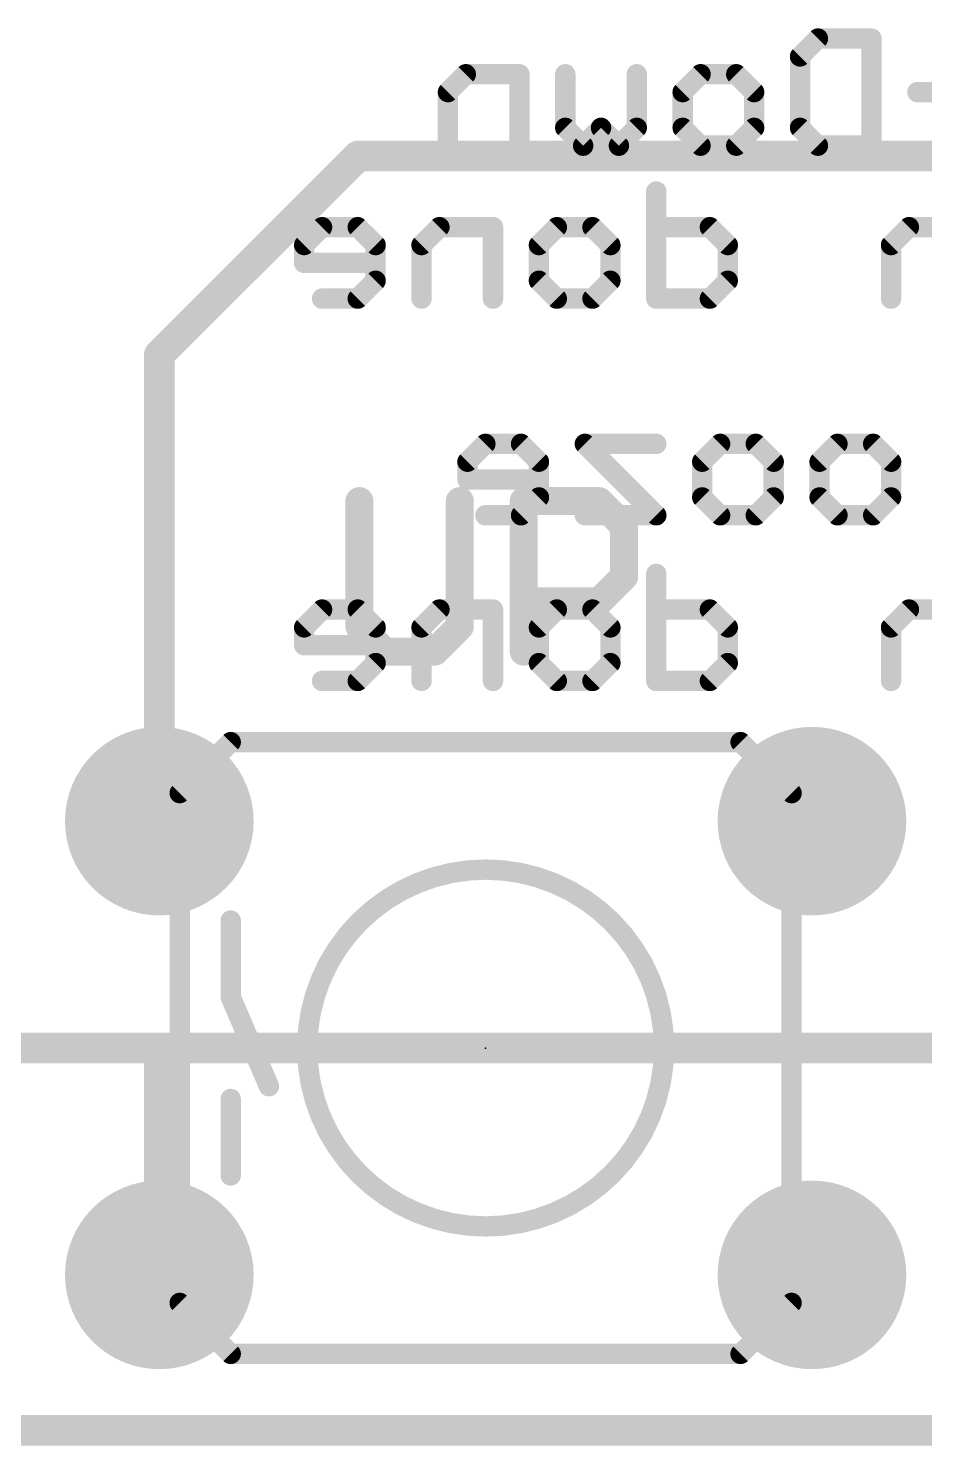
# Model space of a CAD drawing. Extents: x -33 to 32.5, y -8.9 to 49.7.
# Drawn here: x -15.99 to -7.06, y -0.15 to 13.97 of the extents above; entities that cross this region are included whole.
import ezdxf

# ---------------------------------------------------------------- set-up
doc = ezdxf.new("R2010")
doc.units = 0
for name, color, linetype in [('1', 12, 'CONTINUOUS'), ('16', 132, 'CONTINUOUS'), ('17', 110, 'CONTINUOUS'), ('20', 53, 'CONTINUOUS'), ('21', 41, 'CONTINUOUS'), ('22', 40, 'CONTINUOUS'), ('23', 53, 'CONTINUOUS'), ('51', 53, 'CONTINUOUS')]:
    doc.layers.add(name, color=color, linetype=linetype)

# ---------------------------------------------------------------- blocks, each defined once
blk = doc.blocks.new('ROUNDP')
at = {"const_width": 0.5}
blk.add_lwpolyline([(0, -0.25, 1), (0, 0.25, 1), (0, -0.25)], format="xyb", dxfattribs=at)

msp = doc.modelspace()

# ---------------------------------------------------------------- linework, layer by layer
at = {"layer": '1', "const_width": 0.3048}
for points in [[(-12.7, 12.7), (-14.6812, 10.7188)], [(-12.7, 12.7), (6.35, 12.7)], [(-14.6812, 10.7188), (-14.6812, 6.0706)], [(-16.51, 3.81), (16.51, 3.81)]]:
    msp.add_lwpolyline(points, dxfattribs=at)
at = {"layer": '1', "const_width": 0.1524}
for points in [[(-12.7, 12.7762, 1), (-12.7, 12.6238)], [(-12.6461, 12.6461, 1), (-12.7539, 12.7539)], [(-14.605, 10.7188, 1), (-14.7574, 10.7188)], [(-14.7351, 10.7727, 1), (-14.6273, 10.6649)], [(-14.7574, 6.0706, 1), (-14.605, 6.0706)]]:
    msp.add_lwpolyline(points, format="xyb", dxfattribs=at)
at = {"layer": '16', "const_width": 0.3048}
for points in [[(-14.605, 3.81), (-21.4122, 3.81)], [(-14.605, 3.81), (-14.6812, 3.7338)], [(-5.842, 3.81), (-14.605, 3.81)], [(-14.6812, 3.7338), (-14.6812, 1.5494)]]:
    msp.add_lwpolyline(points, dxfattribs=at)
at = {"layer": '16', "const_width": 0.1524}
for points in [[(-14.605, 3.8862, 1), (-14.605, 3.7338)], [(-14.5511, 3.7561, 1), (-14.6589, 3.8639)], [(-14.605, 3.7338, 1), (-14.605, 3.8862)], [(-14.605, 3.7338, 1), (-14.7574, 3.7338)], [(-14.7351, 3.7877, 1), (-14.6273, 3.6799)], [(-14.7574, 1.5494, 1), (-14.605, 1.5494)]]:
    msp.add_lwpolyline(points, format="xyb", dxfattribs=at)
at = {"layer": '20', "const_width": 0.3048}
msp.add_lwpolyline([(-31.75, 0), (31.75, 0)], dxfattribs=at)
at = {"layer": '21'}
for points, const_width in [([(-12.6174, 9.2596, 1), (-12.7572, 9.2596)], 0.1397), ([(-11.6175, 9.2596, 1), (-11.7572, 9.2596)], 0.1397), ([(-10.9803, 9.2596, 1), (-11.12, 9.2596)], 0.1397), ([(-11.0501, 9.3294, 1), (-11.0501, 9.1897)], 0.1397), ([(-10.2508, 9.309, 1), (-10.3496, 9.2102)], 0.1397), ([(-10.3002, 9.1897, 1), (-10.3002, 9.3294)], 0.1397), ([(-9.9804, 9.0096, 1), (-10.1201, 9.0096)], 0.1397), ([(-10.0996, 8.9602, 1), (-10.0008, 9.059)], 0.1397), ([(-10.0008, 8.4602, 1), (-10.0996, 8.559)], 0.1397), ([(-10.1201, 8.5096, 1), (-9.9804, 8.5096)], 0.1397), ([(-11.0501, 8.3295, 1), (-11.0501, 8.1898)], 0.1397), ([(-10.3496, 8.3091, 1), (-10.2508, 8.2103)], 0.1397), ([(-10.3002, 8.1898, 1), (-10.3002, 8.3295)], 0.1397), ([(-12.7572, 8.0097, 1), (-12.6174, 8.0097)], 0.1397), ([(-12.6379, 8.0591, 1), (-12.7367, 7.9603)], 0.1397), ([(-11.7572, 8.0097, 1), (-11.6175, 8.0097)], 0.1397), ([(-11.638, 7.9603, 1), (-11.7368, 8.0591)], 0.1397), ([(-12.4373, 7.8296, 1), (-12.4373, 7.6899)], 0.1397), ([(-12.4867, 7.7103, 1), (-12.3879, 7.8091)], 0.1397), ([(-11.9868, 7.8091, 1), (-11.888, 7.7103)], 0.1397), ([(-11.9374, 7.6899, 1), (-11.9374, 7.8296)], 0.1397), ([(-11.12, 7.7597, 1), (-10.9803, 7.7597)], 0.1397), ([(-13.589, 6.9088, 1), (-13.589, 6.8072)], 0.1016), ([(-9.271, 6.8072, 1), (-9.271, 6.9088)], 0.1016), ([(-11.43, 2.032, 1), (-11.43, 5.588, 1), (-11.43, 2.032)], 0.2032), ([(-14.4272, 4.838, 1), (-14.5288, 4.838)], 0.1016), ([(-8.3312, 4.808, 1), (-8.4328, 4.808)], 0.1016), ([(-14.5288, 2.794, 1), (-14.4272, 2.794)], 0.1016), ([(-8.4328, 2.794, 1), (-8.3312, 2.794)], 0.1016), ([(-13.589, 0.8128, 1), (-13.589, 0.7112)], 0.1016), ([(-9.271, 0.7112, 1), (-9.271, 0.8128)], 0.1016)]:
    msp.add_lwpolyline(points, format="xyb", dxfattribs=dict(at, const_width=const_width))
for points, const_width in [([(-12.6873, 9.2596), (-12.6873, 8.0097)], 0.2794), ([(-11.6874, 8.0097), (-11.6874, 9.2596)], 0.2794), ([(-11.0501, 7.7597), (-11.0501, 9.2596)], 0.2794), ([(-11.0501, 9.2596), (-10.3002, 9.2596)], 0.2794), ([(-10.3002, 9.2596), (-10.0502, 9.0096)], 0.2794), ([(-10.0502, 9.0096), (-10.0502, 8.5096)], 0.2794), ([(-10.0502, 8.5096), (-10.3002, 8.2597)], 0.2794), ([(-10.3002, 8.2597), (-11.0501, 8.2597)], 0.2794), ([(-12.6873, 8.0097), (-12.4373, 7.7597)], 0.2794), ([(-11.9374, 7.7597), (-11.6874, 8.0097)], 0.2794), ([(-12.4373, 7.7597), (-11.9374, 7.7597)], 0.2794), ([(-9.271, 6.858), (-13.589, 6.858)], 0.2032), ([(-14.478, 4.838), (-14.478, 2.794)], 0.2032), ([(-8.382, 4.808), (-8.382, 2.794)], 0.2032), ([(-13.589, 0.762), (-9.271, 0.762)], 0.2032)]:
    msp.add_lwpolyline(points, dxfattribs=dict(at, const_width=const_width))
at = {"layer": '22', "const_width": 0.2032}
for points in [[(-8.2974, 13.6914), (-8.1195, 13.8693)], [(-8.1195, 13.8693), (-7.5856, 13.8693)], [(-7.5856, 13.8693), (-7.5856, 12.8016)], [(-8.2974, 12.9796), (-8.2974, 13.6914)], [(-11.6277, 13.5134), (-11.8056, 13.3355)], [(-11.0938, 13.5134), (-11.6277, 13.5134)], [(-11.0938, 12.8016), (-11.0938, 13.5134)], [(-10.6362, 12.9796), (-10.6362, 13.5134)], [(-9.9244, 13.5134), (-9.9244, 12.9796)], [(-9.4668, 13.3355), (-9.2889, 13.5134)], [(-9.2889, 13.5134), (-8.933, 13.5134)], [(-8.933, 13.5134), (-8.755, 13.3355)], [(-11.8056, 13.3355), (-11.8056, 12.8016)], [(-9.4668, 12.9796), (-9.4668, 13.3355)], [(-8.755, 13.3355), (-8.755, 12.9796)], [(-6.4162, 13.3355), (-7.1281, 13.3355)], [(-10.4583, 12.8016), (-10.6362, 12.9796)], [(-10.2803, 12.9796), (-10.4583, 12.8016)], [(-10.1024, 12.8016), (-10.2803, 12.9796)], [(-9.9244, 12.9796), (-10.1024, 12.8016)], [(-9.2889, 12.8016), (-9.4668, 12.9796)], [(-8.755, 12.9796), (-8.933, 12.8016)], [(-8.1195, 12.8016), (-8.2974, 12.9796)], [(-8.933, 12.8016), (-9.2889, 12.8016)], [(-7.5856, 12.8016), (-8.1195, 12.8016)], [(-9.7297, 12.3453), (-9.7297, 11.2776)], [(-13.0599, 11.9894), (-13.2378, 11.8115)], [(-12.704, 11.9894), (-13.0599, 11.9894)], [(-12.526, 11.8115), (-12.704, 11.9894)], [(-11.8905, 11.9894), (-12.0684, 11.8115)], [(-11.3566, 11.9894), (-11.8905, 11.9894)], [(-11.3566, 11.2776), (-11.3566, 11.9894)], [(-10.899, 11.8115), (-10.7211, 11.9894)], [(-10.7211, 11.9894), (-10.3652, 11.9894)], [(-10.3652, 11.9894), (-10.1872, 11.8115)], [(-9.1958, 11.9894), (-9.7297, 11.9894)], [(-9.0178, 11.8115), (-9.1958, 11.9894)], [(-7.2129, 11.9894), (-7.3909, 11.8115)], [(-6.6791, 11.9894), (-7.2129, 11.9894)], [(-13.2378, 11.8115), (-13.2378, 11.6335)], [(-12.526, 11.4556), (-12.526, 11.8115)], [(-12.0684, 11.8115), (-12.0684, 11.2776)], [(-10.899, 11.4556), (-10.899, 11.8115)], [(-10.1872, 11.8115), (-10.1872, 11.4556)], [(-9.0178, 11.4556), (-9.0178, 11.8115)], [(-7.3909, 11.8115), (-7.3909, 11.2776)], [(-13.2378, 11.6335), (-12.526, 11.6335)], [(-12.704, 11.2776), (-12.526, 11.4556)], [(-10.7211, 11.2776), (-10.899, 11.4556)], [(-10.1872, 11.4556), (-10.3652, 11.2776)], [(-9.1958, 11.2776), (-9.0178, 11.4556)], [(-13.0599, 11.2776), (-12.704, 11.2776)], [(-10.3652, 11.2776), (-10.7211, 11.2776)], [(-9.7297, 11.2776), (-9.1958, 11.2776)], [(-11.4328, 9.8304), (-11.6107, 9.6525)], [(-11.0769, 9.8304), (-11.4328, 9.8304)], [(-10.8989, 9.6525), (-11.0769, 9.8304)], [(-9.7295, 9.8304), (-10.4413, 9.8304)], [(-10.4413, 9.8304), (-9.7295, 9.1186)], [(-9.2719, 9.6525), (-9.094, 9.8304)], [(-9.094, 9.8304), (-8.7381, 9.8304)], [(-8.7381, 9.8304), (-8.5601, 9.6525)], [(-8.1026, 9.6525), (-7.9246, 9.8304)], [(-7.9246, 9.8304), (-7.5687, 9.8304)], [(-7.5687, 9.8304), (-7.3907, 9.6525)], [(-11.6107, 9.6525), (-11.6107, 9.4745)], [(-10.8989, 9.2965), (-10.8989, 9.6525)], [(-9.2719, 9.2965), (-9.2719, 9.6525)], [(-8.5601, 9.6525), (-8.5601, 9.2965)], [(-8.1026, 9.2965), (-8.1026, 9.6525)], [(-7.3907, 9.6525), (-7.3907, 9.2965)], [(-11.6107, 9.4745), (-10.8989, 9.4745)], [(-11.0769, 9.1186), (-10.8989, 9.2965)], [(-9.094, 9.1186), (-9.2719, 9.2965)], [(-8.5601, 9.2965), (-8.7381, 9.1186)], [(-7.9246, 9.1186), (-8.1026, 9.2965)], [(-7.3907, 9.2965), (-7.5687, 9.1186)], [(-11.4328, 9.1186), (-11.0769, 9.1186)], [(-9.7295, 9.1186), (-10.4413, 9.1186)], [(-8.7381, 9.1186), (-9.094, 9.1186)], [(-7.5687, 9.1186), (-7.9246, 9.1186)], [(-9.7297, 8.5353), (-9.7297, 7.4676)], [(-13.0599, 8.1794), (-13.2378, 8.0015)], [(-12.704, 8.1794), (-13.0599, 8.1794)], [(-12.526, 8.0015), (-12.704, 8.1794)], [(-11.8905, 8.1794), (-12.0684, 8.0015)], [(-11.3566, 8.1794), (-11.8905, 8.1794)], [(-11.3566, 7.4676), (-11.3566, 8.1794)], [(-10.899, 8.0015), (-10.7211, 8.1794)], [(-10.7211, 8.1794), (-10.3652, 8.1794)], [(-10.3652, 8.1794), (-10.1872, 8.0015)], [(-9.1958, 8.1794), (-9.7297, 8.1794)], [(-9.0178, 8.0015), (-9.1958, 8.1794)], [(-7.2129, 8.1794), (-7.3909, 8.0015)], [(-6.6791, 8.1794), (-7.2129, 8.1794)], [(-13.2378, 8.0015), (-13.2378, 7.8235)], [(-12.526, 7.6456), (-12.526, 8.0015)], [(-12.0684, 8.0015), (-12.0684, 7.4676)], [(-10.899, 7.6456), (-10.899, 8.0015)], [(-10.1872, 8.0015), (-10.1872, 7.6456)], [(-9.0178, 7.6456), (-9.0178, 8.0015)], [(-7.3909, 8.0015), (-7.3909, 7.4676)], [(-13.2378, 7.8235), (-12.526, 7.8235)], [(-12.704, 7.4676), (-12.526, 7.6456)], [(-10.7211, 7.4676), (-10.899, 7.6456)], [(-10.1872, 7.6456), (-10.3652, 7.4676)], [(-9.1958, 7.4676), (-9.0178, 7.6456)], [(-13.0599, 7.4676), (-12.704, 7.4676)], [(-10.3652, 7.4676), (-10.7211, 7.4676)], [(-9.7297, 7.4676), (-9.1958, 7.4676)]]:
    msp.add_lwpolyline(points, dxfattribs=at)
at = {"layer": '22', "const_width": 0.1016}
for points in [[(-8.1195, 13.9201, 1), (-8.1195, 13.8185)], [(-8.0836, 13.8334, 1), (-8.1554, 13.9052)], [(-7.5348, 13.8693, 1), (-7.6364, 13.8693)], [(-7.5856, 13.8185, 1), (-7.5856, 13.9201)], [(-8.2466, 13.6914, 1), (-8.3483, 13.6914)], [(-8.3334, 13.7273, 1), (-8.2615, 13.6554)], [(-11.6277, 13.5642, 1), (-11.6277, 13.4626)], [(-11.5918, 13.4775, 1), (-11.6636, 13.5493)], [(-11.043, 13.5134, 1), (-11.1446, 13.5134)], [(-11.0938, 13.4626, 1), (-11.0938, 13.5642)], [(-10.5854, 13.5134, 1), (-10.687, 13.5134)], [(-9.8736, 13.5134, 1), (-9.9752, 13.5134)], [(-9.2889, 13.5642, 1), (-9.2889, 13.4626)], [(-9.253, 13.4775, 1), (-9.3248, 13.5493)], [(-8.8971, 13.5493, 1), (-8.9689, 13.4775)], [(-8.933, 13.4626, 1), (-8.933, 13.5642)], [(-11.8416, 13.3714, 1), (-11.7697, 13.2995)], [(-11.7548, 13.3355, 1), (-11.8564, 13.3355)], [(-9.5028, 13.3714, 1), (-9.4309, 13.2995)], [(-9.416, 13.3355, 1), (-9.5176, 13.3355)], [(-8.7042, 13.3355, 1), (-8.8058, 13.3355)], [(-8.791, 13.2995, 1), (-8.7191, 13.3714)], [(-7.1281, 13.3863, 1), (-7.1281, 13.2847)], [(-10.6003, 13.0155, 1), (-10.6722, 12.9436)], [(-10.687, 12.9796, 1), (-10.5854, 12.9796)], [(-10.2444, 13.0155, 1), (-10.3163, 12.9436)], [(-10.2444, 12.9436, 1), (-10.3163, 13.0155)], [(-9.9752, 12.9796, 1), (-9.8736, 12.9796)], [(-9.8885, 12.9436, 1), (-9.9604, 13.0155)], [(-9.4309, 13.0155, 1), (-9.5028, 12.9436)], [(-9.5176, 12.9796, 1), (-9.416, 12.9796)], [(-8.8058, 12.9796, 1), (-8.7042, 12.9796)], [(-8.7191, 12.9436, 1), (-8.791, 13.0155)], [(-8.2615, 13.0155, 1), (-8.3334, 12.9436)], [(-8.3483, 12.9796, 1), (-8.2466, 12.9796)], [(-11.8564, 12.8016, 1), (-11.7548, 12.8016)], [(-11.1446, 12.8016, 1), (-11.043, 12.8016)], [(-10.4942, 12.8375, 1), (-10.4224, 12.7657)], [(-10.4942, 12.7657, 1), (-10.4224, 12.8375)], [(-10.1383, 12.8375, 1), (-10.0665, 12.7657)], [(-10.1383, 12.7657, 1), (-10.0665, 12.8375)], [(-9.2889, 12.8524, 1), (-9.2889, 12.7508)], [(-9.3248, 12.7657, 1), (-9.253, 12.8375)], [(-8.9689, 12.8375, 1), (-8.8971, 12.7657)], [(-8.933, 12.7508, 1), (-8.933, 12.8524)], [(-8.1195, 12.8524, 1), (-8.1195, 12.7508)], [(-8.1554, 12.7657, 1), (-8.0836, 12.8375)], [(-7.6364, 12.8016, 1), (-7.5348, 12.8016)], [(-7.5856, 12.7508, 1), (-7.5856, 12.8524)], [(-9.6789, 12.3453, 1), (-9.7805, 12.3453)], [(-13.0599, 12.0402, 1), (-13.0599, 11.9386)], [(-13.024, 11.9535, 1), (-13.0958, 12.0253)], [(-12.6681, 12.0253, 1), (-12.7399, 11.9535)], [(-12.704, 11.9386, 1), (-12.704, 12.0402)], [(-11.8905, 12.0402, 1), (-11.8905, 11.9386)], [(-11.8546, 11.9535, 1), (-11.9264, 12.0253)], [(-11.3058, 11.9894, 1), (-11.4074, 11.9894)], [(-11.3566, 11.9386, 1), (-11.3566, 12.0402)], [(-10.7211, 12.0402, 1), (-10.7211, 11.9386)], [(-10.6852, 11.9535, 1), (-10.757, 12.0253)], [(-10.3293, 12.0253, 1), (-10.4011, 11.9535)], [(-10.3652, 11.9386, 1), (-10.3652, 12.0402)], [(-9.7297, 12.0402, 1), (-9.7297, 11.9386)], [(-9.1599, 12.0253, 1), (-9.2317, 11.9535)], [(-9.1958, 11.9386, 1), (-9.1958, 12.0402)], [(-7.2129, 12.0402, 1), (-7.2129, 11.9386)], [(-7.177, 11.9535, 1), (-7.2488, 12.0253)], [(-13.2738, 11.8474, 1), (-13.2019, 11.7755)], [(-13.187, 11.8115, 1), (-13.2886, 11.8115)], [(-12.4752, 11.8115, 1), (-12.5768, 11.8115)], [(-12.562, 11.7755, 1), (-12.4901, 11.8474)], [(-12.1044, 11.8474, 1), (-12.0325, 11.7755)], [(-12.0176, 11.8115, 1), (-12.1192, 11.8115)], [(-10.935, 11.8474, 1), (-10.8631, 11.7755)], [(-10.8482, 11.8115, 1), (-10.9498, 11.8115)], [(-10.1364, 11.8115, 1), (-10.238, 11.8115)], [(-10.2232, 11.7755, 1), (-10.1513, 11.8474)], [(-8.967, 11.8115, 1), (-9.0686, 11.8115)], [(-9.0538, 11.7755, 1), (-8.9819, 11.8474)], [(-7.3401, 11.8115, 1), (-7.4417, 11.8115)], [(-7.4268, 11.8474, 1), (-7.3549, 11.7755)], [(-13.2378, 11.6843, 1), (-13.2378, 11.5827)], [(-12.526, 11.5827, 1), (-12.526, 11.6843)], [(-13.2886, 11.6335, 1), (-13.187, 11.6335)], [(-12.5768, 11.4556, 1), (-12.4752, 11.4556)], [(-12.4901, 11.4196, 1), (-12.562, 11.4915)], [(-10.8631, 11.4915, 1), (-10.935, 11.4196)], [(-10.9498, 11.4556, 1), (-10.8482, 11.4556)], [(-10.238, 11.4556, 1), (-10.1364, 11.4556)], [(-10.1513, 11.4196, 1), (-10.2232, 11.4915)], [(-9.0686, 11.4556, 1), (-8.967, 11.4556)], [(-8.9819, 11.4196, 1), (-9.0538, 11.4915)], [(-13.0599, 11.3284, 1), (-13.0599, 11.2268)], [(-12.7399, 11.3135, 1), (-12.6681, 11.2417)], [(-12.704, 11.2268, 1), (-12.704, 11.3284)], [(-12.1192, 11.2776, 1), (-12.0176, 11.2776)], [(-11.4074, 11.2776, 1), (-11.3058, 11.2776)], [(-10.7211, 11.3284, 1), (-10.7211, 11.2268)], [(-10.757, 11.2417, 1), (-10.6852, 11.3135)], [(-10.4011, 11.3135, 1), (-10.3293, 11.2417)], [(-10.3652, 11.2268, 1), (-10.3652, 11.3284)], [(-9.7297, 11.3284, 1), (-9.7297, 11.2268)], [(-9.7805, 11.2776, 1), (-9.6789, 11.2776)], [(-9.2317, 11.3135, 1), (-9.1599, 11.2417)], [(-9.1958, 11.2268, 1), (-9.1958, 11.3284)], [(-7.4417, 11.2776, 1), (-7.3401, 11.2776)], [(-11.4328, 9.8812, 1), (-11.4328, 9.7796)], [(-11.3969, 9.7945, 1), (-11.4687, 9.8663)], [(-11.041, 9.8663, 1), (-11.1128, 9.7945)], [(-11.0769, 9.7796, 1), (-11.0769, 9.8812)], [(-10.4054, 9.8663, 1), (-10.4773, 9.7945)], [(-10.4413, 9.8812, 1), (-10.4413, 9.7796)], [(-9.7295, 9.7796, 1), (-9.7295, 9.8812)], [(-9.094, 9.8812, 1), (-9.094, 9.7796)], [(-9.0581, 9.7945, 1), (-9.1299, 9.8663)], [(-8.7022, 9.8663, 1), (-8.774, 9.7945)], [(-8.7381, 9.7796, 1), (-8.7381, 9.8812)], [(-7.9246, 9.8812, 1), (-7.9246, 9.7796)], [(-7.8887, 9.7945, 1), (-7.9605, 9.8663)], [(-7.5328, 9.8663, 1), (-7.6046, 9.7945)], [(-7.5687, 9.7796, 1), (-7.5687, 9.8812)], [(-11.5599, 9.6525, 1), (-11.6615, 9.6525)], [(-10.8481, 9.6525, 1), (-10.9497, 9.6525)], [(-9.2211, 9.6525, 1), (-9.3227, 9.6525)], [(-8.5093, 9.6525, 1), (-8.6109, 9.6525)], [(-8.0518, 9.6525, 1), (-8.1534, 9.6525)], [(-7.3399, 9.6525, 1), (-7.4415, 9.6525)], [(-11.6467, 9.6884, 1), (-11.5748, 9.6165)], [(-10.9349, 9.6165, 1), (-10.863, 9.6884)], [(-9.3079, 9.6884, 1), (-9.236, 9.6165)], [(-8.5961, 9.6165, 1), (-8.5242, 9.6884)], [(-8.1385, 9.6884, 1), (-8.0666, 9.6165)], [(-7.4267, 9.6165, 1), (-7.3548, 9.6884)], [(-11.6107, 9.5253, 1), (-11.6107, 9.4237)], [(-11.6615, 9.4745, 1), (-11.5599, 9.4745)], [(-10.8989, 9.4237, 1), (-10.8989, 9.5253)], [(-10.9497, 9.2965, 1), (-10.8481, 9.2965)], [(-10.863, 9.2606, 1), (-10.9349, 9.3325)], [(-9.236, 9.3325, 1), (-9.3079, 9.2606)], [(-9.3227, 9.2965, 1), (-9.2211, 9.2965)], [(-8.6109, 9.2965, 1), (-8.5093, 9.2965)], [(-8.5242, 9.2606, 1), (-8.5961, 9.3325)], [(-8.0666, 9.3325, 1), (-8.1385, 9.2606)], [(-8.1534, 9.2965, 1), (-8.0518, 9.2965)], [(-7.4415, 9.2965, 1), (-7.3399, 9.2965)], [(-7.3548, 9.2606, 1), (-7.4267, 9.3325)], [(-11.4328, 9.1694, 1), (-11.4328, 9.0678)], [(-11.1128, 9.1545, 1), (-11.041, 9.0827)], [(-11.0769, 9.0678, 1), (-11.0769, 9.1694)], [(-10.4413, 9.1694, 1), (-10.4413, 9.0678)], [(-9.7655, 9.0827, 1), (-9.6936, 9.1545)], [(-9.7295, 9.0678, 1), (-9.7295, 9.1694)], [(-9.094, 9.1694, 1), (-9.094, 9.0678)], [(-9.1299, 9.0827, 1), (-9.0581, 9.1545)], [(-8.774, 9.1545, 1), (-8.7022, 9.0827)], [(-8.7381, 9.0678, 1), (-8.7381, 9.1694)], [(-7.9246, 9.1694, 1), (-7.9246, 9.0678)], [(-7.9605, 9.0827, 1), (-7.8887, 9.1545)], [(-7.6046, 9.1545, 1), (-7.5328, 9.0827)], [(-7.5687, 9.0678, 1), (-7.5687, 9.1694)], [(-9.6789, 8.5353, 1), (-9.7805, 8.5353)], [(-13.0599, 8.2302, 1), (-13.0599, 8.1286)], [(-13.024, 8.1435, 1), (-13.0958, 8.2153)], [(-12.6681, 8.2153, 1), (-12.7399, 8.1435)], [(-12.704, 8.1286, 1), (-12.704, 8.2302)], [(-11.8905, 8.2302, 1), (-11.8905, 8.1286)], [(-11.8546, 8.1435, 1), (-11.9264, 8.2153)], [(-11.3058, 8.1794, 1), (-11.4074, 8.1794)], [(-11.3566, 8.1286, 1), (-11.3566, 8.2302)], [(-10.7211, 8.2302, 1), (-10.7211, 8.1286)], [(-10.6852, 8.1435, 1), (-10.757, 8.2153)], [(-10.3293, 8.2153, 1), (-10.4011, 8.1435)], [(-10.3652, 8.1286, 1), (-10.3652, 8.2302)], [(-9.7297, 8.2302, 1), (-9.7297, 8.1286)], [(-9.1599, 8.2153, 1), (-9.2317, 8.1435)], [(-9.1958, 8.1286, 1), (-9.1958, 8.2302)], [(-7.2129, 8.2302, 1), (-7.2129, 8.1286)], [(-7.177, 8.1435, 1), (-7.2488, 8.2153)], [(-13.2738, 8.0374, 1), (-13.2019, 7.9655)], [(-13.187, 8.0015, 1), (-13.2886, 8.0015)], [(-12.4752, 8.0015, 1), (-12.5768, 8.0015)], [(-12.562, 7.9655, 1), (-12.4901, 8.0374)], [(-12.1044, 8.0374, 1), (-12.0325, 7.9655)], [(-12.0176, 8.0015, 1), (-12.1192, 8.0015)], [(-10.935, 8.0374, 1), (-10.8631, 7.9655)], [(-10.8482, 8.0015, 1), (-10.9498, 8.0015)], [(-10.1364, 8.0015, 1), (-10.238, 8.0015)], [(-10.2232, 7.9655, 1), (-10.1513, 8.0374)], [(-8.967, 8.0015, 1), (-9.0686, 8.0015)], [(-9.0538, 7.9655, 1), (-8.9819, 8.0374)], [(-7.3401, 8.0015, 1), (-7.4417, 8.0015)], [(-7.4268, 8.0374, 1), (-7.3549, 7.9655)], [(-13.2378, 7.8743, 1), (-13.2378, 7.7727)], [(-12.526, 7.7727, 1), (-12.526, 7.8743)], [(-13.2886, 7.8235, 1), (-13.187, 7.8235)], [(-12.5768, 7.6456, 1), (-12.4752, 7.6456)], [(-12.4901, 7.6096, 1), (-12.562, 7.6815)], [(-10.8631, 7.6815, 1), (-10.935, 7.6096)], [(-10.9498, 7.6456, 1), (-10.8482, 7.6456)], [(-10.238, 7.6456, 1), (-10.1364, 7.6456)], [(-10.1513, 7.6096, 1), (-10.2232, 7.6815)], [(-9.0686, 7.6456, 1), (-8.967, 7.6456)], [(-8.9819, 7.6096, 1), (-9.0538, 7.6815)], [(-13.0599, 7.5184, 1), (-13.0599, 7.4168)], [(-12.7399, 7.5035, 1), (-12.6681, 7.4317)], [(-12.704, 7.4168, 1), (-12.704, 7.5184)], [(-12.1192, 7.4676, 1), (-12.0176, 7.4676)], [(-11.4074, 7.4676, 1), (-11.3058, 7.4676)], [(-10.7211, 7.5184, 1), (-10.7211, 7.4168)], [(-10.757, 7.4317, 1), (-10.6852, 7.5035)], [(-10.4011, 7.5035, 1), (-10.3293, 7.4317)], [(-10.3652, 7.4168, 1), (-10.3652, 7.5184)], [(-9.7297, 7.5184, 1), (-9.7297, 7.4168)], [(-9.7805, 7.4676, 1), (-9.6789, 7.4676)], [(-9.2317, 7.5035, 1), (-9.1599, 7.4317)], [(-9.1958, 7.4168, 1), (-9.1958, 7.5184)], [(-7.4417, 7.4676, 1), (-7.3401, 7.4676)]]:
    msp.add_lwpolyline(points, format="xyb", dxfattribs=at)
at = {"layer": '23'}
msp.add_point((-11.43, 3.81), dxfattribs=at)
at = {"layer": '51', "const_width": 0.2032}
for points in [[(-13.97, 6.858), (-14.478, 6.35)], [(-13.97, 6.858), (-13.589, 6.858)], [(-8.89, 6.858), (-9.271, 6.858)], [(-8.382, 6.35), (-8.89, 6.858)], [(-14.478, 6.35), (-14.478, 4.826)], [(-8.382, 4.826), (-8.382, 6.35)], [(-13.97, 5.08), (-13.97, 4.318)], [(-13.97, 4.318), (-13.589, 3.429)], [(-13.97, 3.302), (-13.97, 2.54)], [(-14.478, 1.27), (-14.478, 2.794)], [(-8.382, 1.27), (-8.382, 2.794)], [(-13.97, 0.762), (-14.478, 1.27)], [(-8.89, 0.762), (-8.382, 1.27)], [(-13.97, 0.762), (-13.589, 0.762)], [(-8.89, 0.762), (-9.271, 0.762)]]:
    msp.add_lwpolyline(points, dxfattribs=at)
at = {"layer": '51', "const_width": 0.1016}
for points in [[(-13.97, 6.9088, 1), (-13.97, 6.8072)], [(-13.9341, 6.8221, 1), (-14.0059, 6.8939)], [(-13.589, 6.8072, 1), (-13.589, 6.9088)], [(-9.271, 6.9088, 1), (-9.271, 6.8072)], [(-8.8541, 6.8939, 1), (-8.9259, 6.8221)], [(-8.89, 6.8072, 1), (-8.89, 6.9088)], [(-14.4272, 6.35, 1), (-14.5288, 6.35)], [(-14.5139, 6.3859, 1), (-14.4421, 6.3141)], [(-8.3312, 6.35, 1), (-8.4328, 6.35)], [(-8.4179, 6.3141, 1), (-8.3461, 6.3859)], [(-13.9192, 5.08, 1), (-14.0208, 5.08)], [(-14.5288, 4.826, 1), (-14.4272, 4.826)], [(-8.4328, 4.826, 1), (-8.3312, 4.826)], [(-13.9233, 4.338, 1), (-14.0167, 4.298)], [(-14.0208, 4.318, 1), (-13.9192, 4.318)], [(-13.9192, 3.302, 1), (-14.0208, 3.302)], [(-13.6357, 3.409, 1), (-13.5423, 3.449)], [(-14.4272, 2.794, 1), (-14.5288, 2.794)], [(-8.3312, 2.794, 1), (-8.4328, 2.794)], [(-14.0208, 2.54, 1), (-13.9192, 2.54)], [(-14.4421, 1.3059, 1), (-14.5139, 1.2341)], [(-14.5288, 1.27, 1), (-14.4272, 1.27)], [(-8.4328, 1.27, 1), (-8.3312, 1.27)], [(-8.3461, 1.2341, 1), (-8.4179, 1.3059)], [(-13.97, 0.8128, 1), (-13.97, 0.7112)], [(-14.0059, 0.7261, 1), (-13.9341, 0.7979)], [(-13.589, 0.7112, 1), (-13.589, 0.8128)], [(-9.271, 0.8128, 1), (-9.271, 0.7112)], [(-8.9259, 0.7979, 1), (-8.8541, 0.7261)], [(-8.89, 0.7112, 1), (-8.89, 0.8128)]]:
    msp.add_lwpolyline(points, format="xyb", dxfattribs=at)

# ---------------------------------------------------------------- block references
at = {"layer": '17', "xscale": 1.8796, "yscale": 1.8796}
for p in [(-14.6812, 6.0706), (-14.6812, 6.0706), (-8.1788, 6.0706), (-8.1788, 6.0706), (-14.6812, 1.5494), (-14.6812, 1.5494), (-8.1788, 1.5494), (-8.1788, 1.5494)]:
    msp.add_blockref('ROUNDP', p, dxfattribs=at)

doc.saveas('drawing.dxf')
